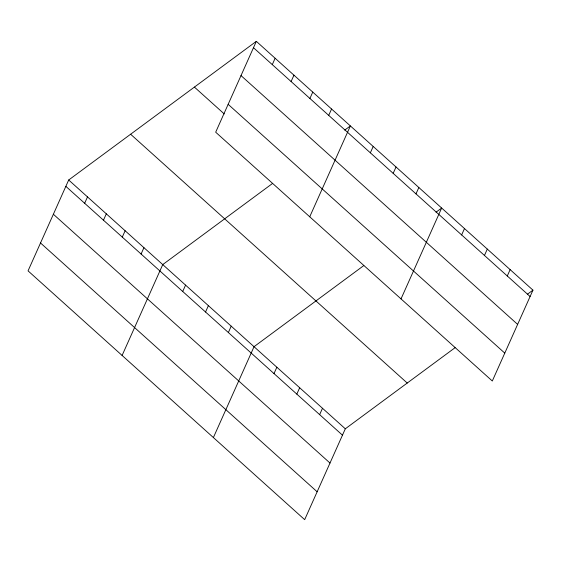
<?xml version="1.0" encoding="UTF-8"?>
<svg xmlns="http://www.w3.org/2000/svg" width="561" height="561" viewBox="0 0 561 561"><rect width="100%" height="100%" fill="white"/><g stroke="black" fill="none" stroke-linecap="round" stroke-linejoin="round"><path stroke-width="0.84" d="M256.328 41.339L215.683 132.2L492.306 381.003L532.95 290.142L256.328 41.339L68.694 179.997L28.05 270.858L304.672 519.661L345.317 428.8L455.083 347.687M84.655 203.278L87.502 196.911M103.469 220.2L106.317 213.832M122.277 237.114L125.124 230.753M141.091 254.035L143.939 247.667M122.102 355.45L162.746 264.589L272.513 183.475M272.288 64.62L275.135 58.26M182.718 291.482L185.565 285.114M291.103 81.541L293.95 75.174M205.543 312.007L208.39 305.64M309.91 98.463L312.757 92.095M228.362 332.533L231.209 326.165M328.718 115.377L331.565 109.016M309.735 216.791L350.38 125.93L344.749 130.089M213.39 437.559L254.035 346.691L363.794 265.577M370.351 152.823L373.198 146.456M274.006 373.584L276.853 367.217M393.177 173.349L396.024 166.982M296.825 394.11L299.672 387.749M415.996 193.875L418.843 187.514M319.651 414.635L322.498 408.275M401.017 298.901L441.661 208.04L436.037 212.198M461.64 234.933L464.487 228.565M484.459 255.458L487.306 249.091M507.284 275.984L510.131 269.617M527.319 294.301L532.95 290.142M253.481 47.706L530.103 296.51M241.006 75.588L517.628 324.391M228.152 104.318L504.781 353.121M194.408 87.095L224.246 113.932M130.615 134.24L407.237 383.044M68.694 179.997L345.317 428.8M65.847 186.357L342.469 435.168M53.372 214.246L329.994 463.049M40.525 242.976L317.147 491.78"/></g></svg>
